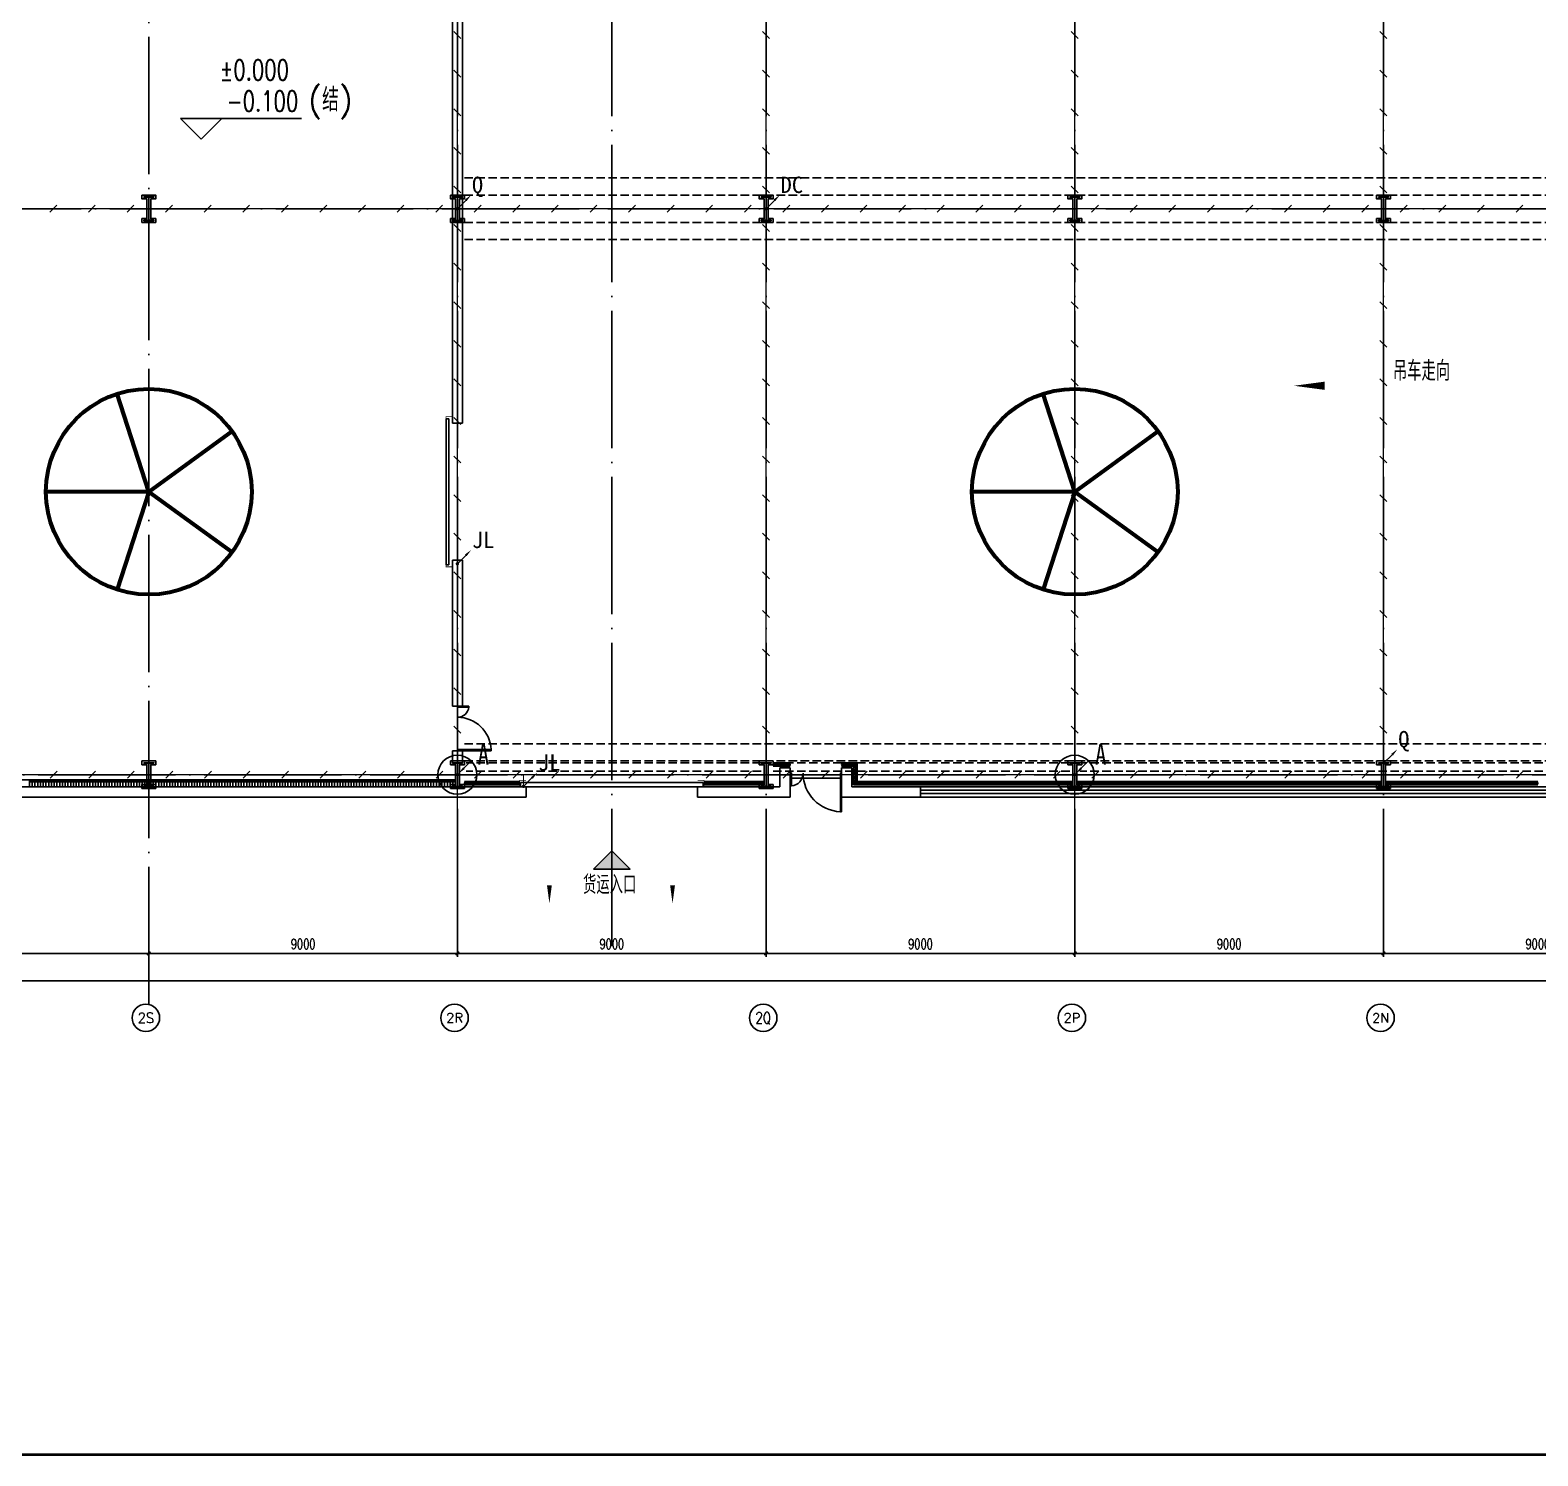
# Model space of a CAD drawing. Extents: x -1396510 to 1250330, y -1892470 to 1623980.
# Drawn here: x -276314 to -232354, y -1092468 to -1050904 of the extents above; entities that cross this region are included whole.
import ezdxf
from ezdxf.enums import TextEntityAlignment as Align

# ---------------------------------------------------------------- set-up
doc = ezdxf.new("R2010")
doc.units = 0
doc.header["$LTSCALE"] = 1000
doc.header["$MEASUREMENT"] = 0
for name, pattern in [('10平面$0$DASH', [0.35, 0.25, -0.1]), ('CENTER2', [1.125, 0.75, -0.125, 0.125, -0.125]), ('DASH', [0.35, 0.25, -0.1]), ('DOTE', [2.42, 2, -0.2, 0.02, -0.2])]:
    doc.linetypes.add(name, pattern=pattern)
doc.layers.get('Defpoints').update_dxf_attribs({"color": 210})
for name, color, linetype in [('0-cxFrame', 155, 'Continuous'), ('10平面$0$WINDOW', 4, 'Continuous'), ('99平面图例外参$0$A-HATCH-2', 251, 'Continuous'), ('A-AXIS-D', 1, 'Continuous'), ('A-AXIS-DOTE', 14, 'DOTE'), ('A-AXIS-SYMB', 3, 'Continuous'), ('A-HATCH-2', 251, 'Continuous'), ('A-HRAIL', 173, 'Continuous'), ('A-LIN-V', 9, 'Continuous'), ('A-SFCE', 30, 'Continuous'), ('A-TEXT', 61, 'Continuous'), ('A-WINDOW', 140, 'Continuous'), ('AS-COLN', 6, 'Continuous'), ('AS-WALL', 40, 'Continuous'), ('FH-tri', 180, 'Continuous'), ('LWIRE', 4, 'Continuous'), ('SHTLN', 4, 'Continuous'), ('TEL_TEXT', 7, 'Continuous'), ('WIRE-接地', 4, 'Continuous'), ('WIRE-照明', 1, 'Continuous'), ('建-标高', 3, 'Continuous'), ('建-窗', 4, 'Continuous'), ('建-箭头', 3, 'Continuous')]:
    doc.layers.add(name, color=color, linetype=linetype)
doc.layers.add('0-cxText', color=131, linetype='Continuous', lineweight=25)
doc.layers.add('A-云线2', color=3, linetype='Continuous', plot=False)
doc.styles.add('-宋体', font='', dxfattribs={"width": 0.8})
doc.styles.add('_TCH_AXIS', font='COMPLEX', dxfattribs={"bigfont": 'GBCBIG'})
doc.styles.add('_TCH_DIM_T3', font='SIMPLEX', dxfattribs={"width": 0.705882, "bigfont": 'GBCBIG'})
doc.styles.add('A-STANDARD', font='SIMPLEX', dxfattribs={"bigfont": 'GBCBIG'})
doc.styles.add('cx_tuming', font='simhei.ttf')
doc.styles.add('cx_tuqian1', font='')
doc.styles.get("Standard").update_dxf_attribs({"font": 'gbenor.shx', "bigfont": 'gbcbig.shx'})
doc.styles.add('宋体', font='')
doc.styles.add('黑体', font='simhei.ttf', dxfattribs={"height": 12})
doc.styles.get('-宋体').set_extended_font_data('SimSun')
doc.styles.get('cx_tuqian1').set_extended_font_data('SimSun')
doc.styles.get('宋体').set_extended_font_data('SimSun')
doc.dimstyles.new('_TCH_ARCH&&100', dxfattribs={"dimtxt": 297.5, "dimasz": 100, "dimexe": 100, "dimexo": 100, "dimgap": 126.25, "dimtad": 1, "dimdec": 0, "dimzin": 0, "dimdsep": 46, "dimtxsty": '_TCH_DIM_T3', "dimblk": 'ARCHTICK', "dimcen": 0.09, "dimclrt": 7, "dimazin": 2, "dimtfac": 1, "dimtdec": 0, "dimtix": 1, "dimtmove": 2, "dimatfit": 3, "dimfxl": 0, "dimtolj": 1, "dimtzin": 0, "dimarcsym": 0})

# ---------------------------------------------------------------- blocks, each defined once
blk = doc.blocks.new('WINDOW2DLIB$DYNSTYLE$00000005')
at = {"color": 0}
for points in [[(-0.5, 0.5), (-0.5, -0.5)], [(-0.5, 0.5), (0.5, 0.5)], [(0.5, -0.5), (0.5, 0.5)], [(0.5, 0.1667), (-0.5, 0.1667)], [(0.5, -0.1667), (-0.5, -0.1667)], [(-0.5, -0.5), (0.5, -0.5)]]:
    blk.add_lwpolyline(points, dxfattribs=at)
blk = doc.blocks.new('10平面$0$$DorLib2D$00000126')
at = {"color": 0, "linetype": 'Continuous'}
for p, q in [((-0.532, 0.5), (-0.532, 0.9)), ((0.532, 0.9), (0.532, 0.5))]:
    blk.add_line(p, q, dxfattribs=at)
at = {"color": 0, "linetype": '10平面$0$DASH'}
for p, q in [((-0.532, 0.9), (0.532, 0.9)), ((-0.532, 0.5), (0.532, 0.5))]:
    blk.add_line(p, q, dxfattribs=at)
blk = doc.blocks.new('DOOR2DLIB$SYSLIB$00000123')
at = {"color": 0}
for p, q in [((0.475, -0.001), (0.475, 0.752)), ((0.475, 0.752), (0.5, 0.752)), ((0.5, -0.001), (0.5, 0.752)), ((-0.5, 0), (-0.5, 0.252)), ((-0.475, 0.252), (-0.5, 0.252)), ((-0.475, 0), (-0.475, 0.252)), ((-0.475, 0), (-0.5, 0)), ((0.475, -0.001), (0.5, -0.001))]:
    blk.add_line(p, q, dxfattribs=at)
for centre, radius, start, end in [((0.505, -0.002), 0.755, 92.2493, 179.7238), ((-0.501, 0.003), 0.251, 359.7899, 84.0974)]:
    blk.add_arc(centre, radius, start, end, dxfattribs=at)
blk = doc.blocks.new('42343243')
at = {"layer": '10平面$0$WINDOW'}
blk.add_line((-252654, 1222620), (-254154, 1222620), dxfattribs=at)
at = {"layer": 'AS-WALL'}
for p, q in [((-254154, 1223170), (-256854, 1223170)), ((-256854, 1222870), (-256854, 1223170)), ((-254154, 1222620), (-254154, 1223170)), ((-250354, 1223170), (-252654, 1223170)), ((-252654, 1222620), (-252654, 1223170)), ((-250354, 1222870), (-250354, 1223170)), ((-254454, 1222870), (-256854, 1222870)), ((-254454, 1222320), (-254454, 1222870)), ((-254154, 1222320), (-254154, 1222620)), ((-252654, 1222620), (-252654, 1222320)), ((-252354, 1222870), (-250354, 1222870)), ((-252354, 1222320), (-252354, 1222870)), ((-254454, 1222320), (-254154, 1222320)), ((-252654, 1222320), (-252354, 1222320))]:
    blk.add_line(p, q, dxfattribs=at)
at = {"layer": '10平面$0$WINDOW', "zscale": 300}
for name, p, xscale, yscale, rotation in [('DOOR2DLIB$SYSLIB$00000123', (-253404, 1222470), -1500, -1500, 179.9999999999555), ('10平面$0$$DorLib2D$00000126', (-259354, 1223020), 5000, 300, 179.9999999999992)]:
    blk.add_blockref(name, p, dxfattribs=dict(at, xscale=xscale, yscale=yscale, rotation=rotation))
at = {"layer": '建-窗', "xscale": -20900, "yscale": -300, "zscale": 300, "rotation": 359.9999999994902}
blk.add_blockref('WINDOW2DLIB$DYNSTYLE$00000005', (-239904, 1223020), dxfattribs=at)
blk = doc.blocks.new('nt66')
at = {"layer": 'A-HATCH-2', "color": 8}
blk.add_lwpolyline([(-195840, 766870), (-195440, 766870), (-195440, 766758), (-195586, 766758), (-195586, 766182), (-195440, 766182), (-195440, 766070), (-195840, 766070), (-195840, 766182), (-195694, 766182), (-195694, 766758), (-195840, 766758)], close=True, dxfattribs=at)
at = {"layer": 'AS-COLN'}
blk.add_lwpolyline([(-195790, 766820), (-195490, 766820), (-195490, 766808), (-195636, 766808), (-195636, 766132), (-195490, 766132), (-195490, 766120), (-195790, 766120), (-195790, 766132), (-195644, 766132), (-195644, 766808), (-195790, 766808)], close=True, dxfattribs=at)
blk = doc.blocks.new('33333')
for p in [(-77214, -109900), (-68214, -109900), (-59214, -109900), (-50214, -109900), (-41214, -109900), (-77214, -126400), (-68214, -126400), (-59214, -126400), (-50214, -126400), (-41214, -126400)]:
    blk.add_blockref('nt66', p)
blk = doc.blocks.new('w42343')
at = {"layer": 'A-HATCH-2', "color": 8, "linetype": 'DASH'}
for p, q in [((-263654, 657470), (-128354, 657470)), ((-263654, 656970), (-128354, 656970)), ((-263654, 656170), (-128354, 656170)), ((-263654, 655670), (-128354, 655670)), ((-263654, 640970), (-128354, 640970)), ((-263654, 640470), (-128354, 640470))]:
    blk.add_line(p, q, dxfattribs=at)
blk = doc.blocks.new('w4324324')
at = {"layer": 'A-HATCH-2', "color": 0, "lineweight": 60}
for q in [(-1694760, 686605), (-1697614, 684532), (-1691907, 684532), (-1696524, 681178), (-1692997, 681178)]:
    blk.add_line((-1694760, 683605), q, dxfattribs=at)
blk.add_circle((-1694760, 683605), 3000, dxfattribs=at)
blk = doc.blocks.new('ner546')
at = {"layer": 'A-LIN-V', "color": 8}
for p in [(565280, 70256), (565280, 43256)]:
    blk.add_blockref('w4324324', p, dxfattribs=at)
blk = doc.blocks.new('3333')
at = {"layer": 'A-SFCE', "const_width": 20}
blk.add_lwpolyline([(-227064, 766320), (-227064, 766510), (-227244, 766510), (-227244, 766320)], dxfattribs=at)
blk = doc.blocks.new('_ArchTick')
at = {"color": 0, "linetype": 'ByBlock', "const_width": 0.4}
blk.add_lwpolyline([(-0.5, -0.5), (0.5, 0.5)], dxfattribs=at)
blk = doc.blocks.new('*D5747')
at = {"layer": 'A-AXIS-D', "color": 0, "lineweight": -2, "transparency": 16777216}
for p, q in [((0, -86850), (0, -87810)), ((12300, -86850), (12300, -87810)), ((0, -87710), (12300, -87710))]:
    blk.add_line(p, q, dxfattribs=at)
at = {"layer": 'Defpoints', "color": 0, "transparency": 16777216}
for p in [(0, -86750), (12300, -86750), (12300, -87710)]:
    blk.add_point(p, dxfattribs=at)
at = {"layer": 'A-AXIS-D', "color": 0, "lineweight": -2, "transparency": 16777216, "xscale": 100, "yscale": 100, "zscale": 100, "rotation": 180}
blk.add_blockref('_ArchTick', (0, -87710), dxfattribs=at)
at = {"layer": 'A-AXIS-D', "color": 0, "lineweight": -2, "transparency": 16777216, "xscale": 100, "yscale": 100, "zscale": 100}
blk.add_blockref('_ArchTick', (12300, -87710), dxfattribs=at)
at = {"layer": 'A-AXIS-D', "color": 7, "transparency": 16777216, "insert": (6150, -87435), "char_height": 297.5, "attachment_point": 5, "style": '_TCH_DIM_T3'}
blk.add_mtext('\\A1;12300', dxfattribs=at)
blk = doc.blocks.new('*D5748')
at = {"layer": 'A-AXIS-D', "color": 0, "lineweight": -2, "transparency": 16777216}
for p, q in [((12300, -86850), (12300, -87810)), ((21300, -86850), (21300, -87810)), ((12300, -87710), (21300, -87710))]:
    blk.add_line(p, q, dxfattribs=at)
at = {"layer": 'Defpoints', "color": 0, "transparency": 16777216}
for p in [(12300, -86750), (21300, -86750), (21300, -87710)]:
    blk.add_point(p, dxfattribs=at)
at = {"layer": 'A-AXIS-D', "color": 0, "lineweight": -2, "transparency": 16777216, "xscale": 100, "yscale": 100, "zscale": 100, "rotation": 180}
blk.add_blockref('_ArchTick', (12300, -87710), dxfattribs=at)
at = {"layer": 'A-AXIS-D', "color": 0, "lineweight": -2, "transparency": 16777216, "xscale": 100, "yscale": 100, "zscale": 100}
blk.add_blockref('_ArchTick', (21300, -87710), dxfattribs=at)
at = {"layer": 'A-AXIS-D', "color": 7, "transparency": 16777216, "insert": (16800, -87435), "char_height": 297.5, "attachment_point": 5, "style": '_TCH_DIM_T3'}
blk.add_mtext('\\A1;9000', dxfattribs=at)
blk = doc.blocks.new('*D5749')
at = {"layer": 'A-AXIS-D', "color": 0, "lineweight": -2, "transparency": 16777216}
for p, q in [((21300, -86850), (21300, -87810)), ((30300, -86850), (30300, -87810)), ((21300, -87710), (30300, -87710))]:
    blk.add_line(p, q, dxfattribs=at)
at = {"layer": 'Defpoints', "color": 0, "transparency": 16777216}
for p in [(21300, -86750), (30300, -86750), (30300, -87710)]:
    blk.add_point(p, dxfattribs=at)
at = {"layer": 'A-AXIS-D', "color": 0, "lineweight": -2, "transparency": 16777216, "xscale": 100, "yscale": 100, "zscale": 100, "rotation": 180}
blk.add_blockref('_ArchTick', (21300, -87710), dxfattribs=at)
at = {"layer": 'A-AXIS-D', "color": 0, "lineweight": -2, "transparency": 16777216, "xscale": 100, "yscale": 100, "zscale": 100}
blk.add_blockref('_ArchTick', (30300, -87710), dxfattribs=at)
at = {"layer": 'A-AXIS-D', "color": 7, "transparency": 16777216, "insert": (25800, -87435), "char_height": 297.5, "attachment_point": 5, "style": '_TCH_DIM_T3'}
blk.add_mtext('\\A1;9000', dxfattribs=at)
blk = doc.blocks.new('*D5750')
at = {"layer": 'A-AXIS-D', "color": 0, "lineweight": -2, "transparency": 16777216}
for p, q in [((30300, -86850), (30300, -87810)), ((39300, -86850), (39300, -87810)), ((30300, -87710), (39300, -87710))]:
    blk.add_line(p, q, dxfattribs=at)
at = {"layer": 'Defpoints', "color": 0, "transparency": 16777216}
for p in [(30300, -86750), (39300, -86750), (39300, -87710)]:
    blk.add_point(p, dxfattribs=at)
at = {"layer": 'A-AXIS-D', "color": 0, "lineweight": -2, "transparency": 16777216, "xscale": 100, "yscale": 100, "zscale": 100, "rotation": 180}
blk.add_blockref('_ArchTick', (30300, -87710), dxfattribs=at)
at = {"layer": 'A-AXIS-D', "color": 0, "lineweight": -2, "transparency": 16777216, "xscale": 100, "yscale": 100, "zscale": 100}
blk.add_blockref('_ArchTick', (39300, -87710), dxfattribs=at)
at = {"layer": 'A-AXIS-D', "color": 7, "transparency": 16777216, "insert": (34800, -87435), "char_height": 297.5, "attachment_point": 5, "style": '_TCH_DIM_T3'}
blk.add_mtext('\\A1;9000', dxfattribs=at)
blk = doc.blocks.new('*D5751')
at = {"layer": 'A-AXIS-D', "color": 0, "lineweight": -2, "transparency": 16777216}
for p, q in [((39300, -86850), (39300, -87810)), ((48300, -86850), (48300, -87810)), ((39300, -87710), (48300, -87710))]:
    blk.add_line(p, q, dxfattribs=at)
at = {"layer": 'Defpoints', "color": 0, "transparency": 16777216}
for p in [(39300, -86750), (48300, -86750), (48300, -87710)]:
    blk.add_point(p, dxfattribs=at)
at = {"layer": 'A-AXIS-D', "color": 0, "lineweight": -2, "transparency": 16777216, "xscale": 100, "yscale": 100, "zscale": 100, "rotation": 180}
blk.add_blockref('_ArchTick', (39300, -87710), dxfattribs=at)
at = {"layer": 'A-AXIS-D', "color": 0, "lineweight": -2, "transparency": 16777216, "xscale": 100, "yscale": 100, "zscale": 100}
blk.add_blockref('_ArchTick', (48300, -87710), dxfattribs=at)
at = {"layer": 'A-AXIS-D', "color": 7, "transparency": 16777216, "insert": (43800, -87435), "char_height": 297.5, "attachment_point": 5, "style": '_TCH_DIM_T3'}
blk.add_mtext('\\A1;9000', dxfattribs=at)
blk = doc.blocks.new('*D5752')
at = {"layer": 'A-AXIS-D', "color": 0, "lineweight": -2, "transparency": 16777216}
for p, q in [((48300, -86850), (48300, -87810)), ((57300, -86850), (57300, -87810)), ((48300, -87710), (57300, -87710))]:
    blk.add_line(p, q, dxfattribs=at)
at = {"layer": 'Defpoints', "color": 0, "transparency": 16777216}
for p in [(48300, -86750), (57300, -86750), (57300, -87710)]:
    blk.add_point(p, dxfattribs=at)
at = {"layer": 'A-AXIS-D', "color": 0, "lineweight": -2, "transparency": 16777216, "xscale": 100, "yscale": 100, "zscale": 100, "rotation": 180}
blk.add_blockref('_ArchTick', (48300, -87710), dxfattribs=at)
at = {"layer": 'A-AXIS-D', "color": 0, "lineweight": -2, "transparency": 16777216, "xscale": 100, "yscale": 100, "zscale": 100}
blk.add_blockref('_ArchTick', (57300, -87710), dxfattribs=at)
at = {"layer": 'A-AXIS-D', "color": 7, "transparency": 16777216, "insert": (52800, -87435), "char_height": 297.5, "attachment_point": 5, "style": '_TCH_DIM_T3'}
blk.add_mtext('\\A1;9000', dxfattribs=at)
blk = doc.blocks.new('*D5765')
at = {"layer": 'A-AXIS-D', "color": 0, "lineweight": -2, "transparency": 16777216}
for p, q in [((-900, -86950), (-900, -88610)), ((157100, -86950), (157100, -88610)), ((-900, -88510), (157100, -88510))]:
    blk.add_line(p, q, dxfattribs=at)
at = {"layer": 'Defpoints', "color": 0, "transparency": 16777216}
for p in [(-900, -86850), (157100, -86850), (157100, -88510)]:
    blk.add_point(p, dxfattribs=at)
at = {"layer": 'A-AXIS-D', "color": 0, "lineweight": -2, "transparency": 16777216, "xscale": 100, "yscale": 100, "zscale": 100, "rotation": 180}
blk.add_blockref('_ArchTick', (-900, -88510), dxfattribs=at)
at = {"layer": 'A-AXIS-D', "color": 0, "lineweight": -2, "transparency": 16777216, "xscale": 100, "yscale": 100, "zscale": 100}
blk.add_blockref('_ArchTick', (157100, -88510), dxfattribs=at)
at = {"layer": 'A-AXIS-D', "color": 7, "transparency": 16777216, "insert": (78100, -88235), "char_height": 297.5, "attachment_point": 5, "style": '_TCH_DIM_T3'}
blk.add_mtext('\\A1;158000', dxfattribs=at)
blk = doc.blocks.new('99平面图例外参$0$$LinePat$填挖边坡')
at = {"color": 0}
for p, q in [((0, 0), (0, -1500)), ((300, 0), (300, -600))]:
    blk.add_line(p, q, dxfattribs=at)
at = {"layer": 'Defpoints', "color": 0}
blk.add_point((600, 0), dxfattribs=at)
blk = doc.blocks.new('99平面图例外参$0$$LinePat$圆环')
for points in [[(0, 150), (300, 150)], [(0, 0), (300, 0)], [(0, -150), (300, -150)]]:
    blk.add_lwpolyline(points)
at = {"color": 0}
blk.add_circle((150, 0), 150, dxfattribs=at)
blk = doc.blocks.new('$TelecSys$00000008')
blk.add_line((0.4, 0.4), (-0.4, -0.4))
blk = doc.blocks.new('$TelecSys$00000078')
for p, q in [((0.1, 0.1), (0.1, 0.1)), ((1.15, 1.15), (0.55, 0.55)), ((-0.1, -0.1), (-0.1, -0.1))]:
    blk.add_line(p, q)
at = {"const_width": 0.142}
blk.add_lwpolyline([(-0.07, 0, 1), (0.07, 0, 1)], format="xyb", close=True, dxfattribs=at)
blk.add_solid([(0.62, 0.48), (0.48, 0.62), (0.1, 0.1)])
at = {"width": 0.8, "flags": 9}
blk.add_attdef('A', (0, 0), '', height=0.00002, dxfattribs=at)
blk = doc.blocks.new('$TelecSys$00000079')
for p, q in [((0.7, 0.7), (0, 0)), ((0.1, 0.1), (0.1, 0.1)), ((-0.1, -0.1), (-0.1, -0.1))]:
    blk.add_line(p, q)
at = {"const_width": 0.142}
blk.add_lwpolyline([(-0.07, 0, 1), (0.07, 0, 1)], format="xyb", close=True, dxfattribs=at)
blk.add_solid([(0.63, 0.77), (0.77, 0.63), (1.15, 1.15)])
at = {"width": 0.8, "flags": 9}
blk.add_attdef('A', (0, 0), '', height=0.00002, dxfattribs=at)
blk = doc.blocks.new('TK22.A0+1 L(Dragon)')
at = {"layer": '0-cxFrame', "const_width": 0.5}
blk.add_lwpolyline([(-80, 10), (-1465, 10), (-1465, 831), (-80, 831)], close=True, dxfattribs=at)
at = {"style": '黑体', "flags": 4}
blk.add_attdef('图幅', text='', height=3.3, dxfattribs=at).set_placement((-40, 3), align=Align.RIGHT)
at = {"layer": '0-cxText', "flags": 4}
for tag, height, style, p in [('建设单位', 3.5, 'cx_tuming', (-45, 240)), ('项目名称', 3.5, 'cx_tuming', (-45, 210)), ('子项名称', 3.5, 'cx_tuming', (-45, 180)), ('工程编号', 3.3, 'cx_tuqian1', (-35, 165)), ('图名1', 3.5, 'cx_tuming', (-45, 87)), ('图名2', 3.5, 'cx_tuming', (-45, 79)), ('图名3', 3.5, 'cx_tuming', (-45, 71)), ('出图日期', 3.3, 'cx_tuqian1', (-39, 60)), ('专业', 3.3, 'cx_tuqian1', (-55, 52)), ('图号', 3.3, 'cx_tuqian1', (-55, 44)), ('版次', 3.3, 'cx_tuqian1', (-20, 44))]:
    blk.add_attdef(tag, text='', height=height, dxfattribs=dict(at, style=style)).set_placement(p, align=Align.MIDDLE)
at = {"layer": 'Defpoints', "color": 6, "flags": 4}
for tag, height, style, p in [('tufu', 3.3, '黑体', (-12, 12)), ('dwfname', 4, 'cx_tuqian1', (-80, 3))]:
    blk.add_attdef(tag, text='', height=height, dxfattribs=dict(at, style=style)).set_placement(p, align=Align.RIGHT)
blk = doc.blocks.new('世赫2#厂房一层0821')
at = {"layer": 'FH-tri'}
h = blk.add_hatch(color=8, dxfattribs=at)
h.dxf.hatch_style = 1
h.paths.add_polyline_path([(25269.7, -85252.6), (26330.3, -85252.6), (25800, -84722.3)])
at = {"layer": 'A-AXIS-D'}
for centre in [(12215.1, -89588.9), (21215.1, -89588.9), (30215.1, -89588.9), (39215.1, -89588.9), (48215.1, -89588.9)]:
    blk.add_circle(centre, 400, dxfattribs=at)
at = {"layer": 'A-AXIS-DOTE', "color": 8, "ltscale": 2}
for p, q in [((12300, -89188.9), (12300, 6300)), ((21300, -87498.9), (21300, 6300)), ((25800, -87498.9), (25800, 6300)), ((30300, -87498.9), (30300, 6300)), ((39300, -87498.9), (39300, 6300)), ((48300, -87498.9), (48300, 6300)), ((165204.2, -66000), (-11095.8, -66000)), ((163114.2, -82500), (-11095.8, -82500))]:
    blk.add_line(p, q, dxfattribs=at)
at = {"layer": 'A-AXIS-SYMB', "color": 8}
for points in [[(23980, -84792.3, 0, 0, 0), (23980, -86252.3, 0, 140, 0), (23980, -85727.3, 0, 0, 0)], [(27570, -84792.3, 0, 0, 0), (27570, -86252.3, 0, 140, 0), (27570, -85727.3, 0, 0, 0)]]:
    blk.add_lwpolyline(points, format="xyseb", dxfattribs=at)
at = {"layer": 'A-LIN-V'}
for p, q in [((21450, -80500), (21550, -80500)), ((21246, -82650), (-400, -82650))]:
    blk.add_line(p, q, dxfattribs=at)
at = {"layer": 'A-SFCE', "linetype": 'DASH'}
for p, q in [((30150, -82150), (21550, -82150)), ((57150, -82150), (39450, -82150)), ((30150, -82400), (21550, -82400)), ((57150, -82400), (39450, -82400))]:
    blk.add_line(p, q, dxfattribs=at)
at = {"layer": 'A-SFCE', "color": 2, "linetype": 'DASH'}
for p, q in [((39150, -82150), (30450, -82150)), ((39150, -82400), (30450, -82400))]:
    blk.add_line(p, q, dxfattribs=at)
at = {"layer": 'AS-WALL'}
for p, q in [((21150, -72250), (21150, -59750)), ((21450, -72250), (21450, -59750)), ((21150, -72250), (21450, -72250)), ((21150, -76250), (21150, -80500)), ((21450, -76250), (21150, -76250)), ((21450, -80500), (21450, -76250)), ((21150, -80500), (21450, -80500)), ((21450, -81800), (21150, -81800)), ((21150, -81800), (21150, -82150)), ((21150, -82150), (21450, -82150)), ((21450, -82150), (21450, -81800)), ((23300, -82850), (-600, -82850)), ((23300, -83150), (23300, -82850)), ((23300, -83150), (-900, -83150))]:
    blk.add_line(p, q, dxfattribs=at)
at = {"layer": 'FH-tri', "color": 8}
blk.add_lwpolyline([(25269.7, -85252.6), (26330.3, -85252.6), (26330.3, -85252.6), (25800, -84722.3)], close=True, dxfattribs=at)
at = {"layer": '建-标高', "color": 8}
for p, q in [((13827.8, -63970), (13227.8, -63370)), ((13227.8, -63370), (16747.8, -63370)), ((13827.8, -63970), (14427.8, -63370))]:
    blk.add_line(p, q, dxfattribs=at)
at = {"layer": '建-箭头', "color": 8}
blk.add_lwpolyline([(52587.2, -71161.1, 0, 0, 0), (45687.2, -71161.1, 0, 240, 0), (46587.2, -71161.1, 0, 0, 0)], format="xyseb", dxfattribs=at)
at = {"layer": '10平面$0$WINDOW'}
for name, p, xscale, yscale, zscale, rotation in [('10平面$0$$DorLib2D$00000126', (21150, -74250), -4000, -200, 200, 269.9999999997814), ('DOOR2DLIB$SYSLIB$00000123', (21300, -81150), -1300, -1300, 300, 90.00000000093436)]:
    blk.add_blockref(name, p, dxfattribs=dict(at, xscale=xscale, yscale=yscale, zscale=zscale, rotation=rotation))
at = {"layer": '99平面图例外参$0$A-HATCH-2', "color": 203, "xscale": 0.1336172830128488, "yscale": 0.1333333333333333, "zscale": 0.1333333333333333, "rotation": 8.843761484292967e-11}
for p in [(8819.6, -82650), (8899.8, -82650), (8979.9, -82650), (9060.1, -82650), (9140.3, -82650), (9220.4, -82650), (9300.6, -82650), (9380.8, -82650), (9461, -82650), (9541.1, -82650), (9621.3, -82650), (9701.5, -82650), (9781.6, -82650), (9861.8, -82650), (9942, -82650), (10022.1, -82650), (10102.3, -82650), (10182.5, -82650), (10262.7, -82650), (10342.8, -82650), (10423, -82650), (10503.2, -82650), (10583.3, -82650), (10663.5, -82650), (10743.7, -82650), (10823.9, -82650), (10904, -82650), (10984.2, -82650), (11064.4, -82650), (11144.5, -82650), (11224.7, -82650), (11304.9, -82650), (11385, -82650), (11465.2, -82650), (11545.4, -82650), (11625.6, -82650), (11705.7, -82650), (11785.9, -82650), (11866.1, -82650), (11946.2, -82650), (12026.4, -82650), (12106.6, -82650), (12186.7, -82650), (12266.9, -82650), (12347.1, -82650), (12427.3, -82650), (12507.4, -82650), (12587.6, -82650), (12667.8, -82650), (12747.9, -82650), (12828.1, -82650), (12908.3, -82650), (12988.5, -82650), (13068.6, -82650), (13148.8, -82650), (13229, -82650), (13309.1, -82650), (13389.3, -82650), (13469.5, -82650), (13549.6, -82650), (13629.8, -82650), (13710, -82650), (13790.2, -82650), (13870.3, -82650), (13950.5, -82650), (14030.7, -82650), (14110.8, -82650), (14191, -82650), (14271.2, -82650), (14351.3, -82650), (14431.5, -82650), (14511.7, -82650), (14591.9, -82650), (14672, -82650), (14752.2, -82650), (14832.4, -82650), (14912.5, -82650), (14992.7, -82650), (15072.9, -82650), (15153.1, -82650), (15233.2, -82650), (15313.4, -82650), (15393.6, -82650), (15473.7, -82650), (15553.9, -82650), (15634.1, -82650), (15714.2, -82650), (15794.4, -82650), (15874.6, -82650), (15954.8, -82650), (16034.9, -82650), (16115.1, -82650), (16195.3, -82650), (16275.4, -82650), (16355.6, -82650), (16435.8, -82650), (16515.9, -82650), (16596.1, -82650), (16676.3, -82650), (16756.5, -82650), (16836.6, -82650), (16916.8, -82650), (16997, -82650), (17077.1, -82650), (17157.3, -82650), (17237.5, -82650), (17317.7, -82650), (17397.8, -82650), (17478, -82650), (17558.2, -82650), (17638.3, -82650), (17718.5, -82650), (17798.7, -82650), (17878.8, -82650), (17959, -82650), (18039.2, -82650), (18119.4, -82650), (18199.5, -82650), (18279.7, -82650), (18359.9, -82650), (18440, -82650), (18520.2, -82650), (18600.4, -82650), (18680.5, -82650), (18760.7, -82650), (18840.9, -82650), (18921.1, -82650), (19001.2, -82650), (19081.4, -82650), (19161.6, -82650), (19241.7, -82650), (19321.9, -82650), (19402.1, -82650), (19482.3, -82650), (19562.4, -82650), (19642.6, -82650), (19722.8, -82650), (19802.9, -82650), (19883.1, -82650), (19963.3, -82650), (20043.4, -82650), (20123.6, -82650), (20203.8, -82650), (20284, -82650), (20364.1, -82650), (20444.3, -82650), (20524.5, -82650), (20604.6, -82650), (20684.8, -82650), (20765, -82650), (20845.1, -82650), (20925.3, -82650), (21005.5, -82650), (21085.7, -82650), (21165.8, -82650)]:
    blk.add_blockref('99平面图例外参$0$$LinePat$填挖边坡', p, dxfattribs=at)
at = {"layer": 'A-HRAIL', "yscale": 0.3333333333111111, "zscale": 0.3333333333111111}
for p, xscale, rotation in [((30600, -82200), 0.3333327848855343, 180), ((30700, -82200), 0.3333327848855343, 180), ((30800, -82200), 0.3333327848855343, 180), ((30900, -82200), 0.3333327848855343, 180), ((31000, -82200), 0.3333327848855343, 180), ((32612.5, -82200), 0.3749999998826196, 180), ((32725, -82200), 0.3749999998826196, 180), ((32837.5, -82200), 0.3749999998826196, 180), ((32950, -82200), 0.3749999998826196, 180), ((32900, -82150), 0.3611111226889233, 270), ((32900, -82258.3), 0.3611111226889233, 270), ((32900, -82366.7), 0.3611111226889233, 270), ((32900, -82475), 0.3611111226889233, 270), ((32900, -82583.3), 0.3611111226889233, 270), ((21500, -82744), -0.3355865542302865, 179.9999999997019), ((21600.7, -82744), -0.3355865542302865, 179.9999999997019), ((21701.4, -82744), -0.3355865542302865, 179.9999999997019), ((21802, -82744), -0.3355865542302865, 179.9999999997019), ((21902.7, -82744), -0.3355865542302865, 179.9999999997019), ((22003.4, -82744), -0.3355865542302865, 179.9999999997019), ((22104.1, -82744), -0.3355865542302865, 179.9999999997019), ((22204.7, -82744), -0.3355865542302865, 179.9999999997019), ((22305.4, -82744), -0.3355865542302865, 179.9999999997019), ((22406.1, -82744), -0.3355865542302865, 179.9999999997019), ((22506.8, -82744), -0.3355865542302865, 179.9999999997019), ((22607.4, -82744), -0.3355865542302865, 179.9999999997019), ((22708.1, -82744), -0.3355865542302865, 179.9999999997019), ((22808.8, -82744), -0.3355865542302865, 179.9999999997019), ((22909.5, -82744), -0.3355865542302865, 179.9999999997019), ((23010.1, -82744), -0.3355865542302865, 179.9999999997019), ((28592.5, -82744), 0.344473774357088, 180.000000000205), ((28695.9, -82744), 0.344473774357088, 180.000000000205), ((28799.2, -82744), 0.344473774357088, 180.000000000205), ((28902.6, -82744), 0.344473774357088, 180.000000000205), ((29005.9, -82744), 0.344473774357088, 180.000000000205), ((29109.2, -82744), 0.344473774357088, 180.000000000205), ((29212.6, -82744), 0.344473774357088, 180.000000000205), ((29315.9, -82744), 0.344473774357088, 180.000000000205), ((29419.3, -82744), 0.344473774357088, 180.000000000205), ((29522.6, -82744), 0.344473774357088, 180.000000000205), ((29625.9, -82744), 0.344473774357088, 180.000000000205), ((29729.3, -82744), 0.344473774357088, 180.000000000205), ((29832.6, -82744), 0.344473774357088, 180.000000000205), ((29936, -82744), 0.344473774357088, 180.000000000205), ((30039.3, -82744), 0.344473774357088, 180.000000000205), ((30142.7, -82744), 0.344473774357088, 180.000000000205), ((30246, -82744), 0.344473774357088, 180.000000000205), ((32900, -82691.7), 0.3611111226889233, 270), ((32850, -82744), -0.338412741900589, 179.9999999997967), ((32951.5, -82744), -0.338412741900589, 179.9999999997967), ((33053, -82744), -0.338412741900589, 179.9999999997967), ((33154.6, -82744), -0.338412741900589, 179.9999999997967), ((33256.1, -82744), -0.338412741900589, 179.9999999997967), ((33357.6, -82744), -0.338412741900589, 179.9999999997967), ((33459.1, -82744), -0.338412741900589, 179.9999999997967), ((33560.7, -82744), -0.338412741900589, 179.9999999997967), ((33662.2, -82744), -0.338412741900589, 179.9999999997967), ((33763.7, -82744), -0.338412741900589, 179.9999999997967), ((33865.2, -82744), -0.338412741900589, 179.9999999997967), ((33966.8, -82744), -0.338412741900589, 179.9999999997967), ((34068.3, -82744), -0.338412741900589, 179.9999999997967), ((34169.8, -82744), -0.338412741900589, 179.9999999997967), ((34271.3, -82744), -0.338412741900589, 179.9999999997967), ((34372.9, -82744), -0.338412741900589, 179.9999999997967), ((34474.4, -82744), -0.338412741900589, 179.9999999997967), ((34575.9, -82744), -0.338412741900589, 179.9999999997967), ((34677.4, -82744), -0.338412741900589, 179.9999999997967), ((34779, -82744), -0.338412741900589, 179.9999999997967), ((34880.5, -82744), -0.338412741900589, 179.9999999997967), ((34982, -82744), -0.338412741900589, 179.9999999997967), ((35083.5, -82744), -0.338412741900589, 179.9999999997967), ((35185, -82744), -0.338412741900589, 179.9999999997967), ((35286.6, -82744), -0.338412741900589, 179.9999999997967), ((35388.1, -82744), -0.338412741900589, 179.9999999997967), ((35489.6, -82744), -0.338412741900589, 179.9999999997967), ((35591.1, -82744), -0.338412741900589, 179.9999999997967), ((35692.7, -82744), -0.338412741900589, 179.9999999997967), ((35794.2, -82744), -0.338412741900589, 179.9999999997967), ((35895.7, -82744), -0.338412741900589, 179.9999999997967), ((35997.2, -82744), -0.338412741900589, 179.9999999997967), ((36098.8, -82744), -0.338412741900589, 179.9999999997967), ((36200.3, -82744), -0.338412741900589, 179.9999999997967), ((36301.8, -82744), -0.338412741900589, 179.9999999997967), ((36403.3, -82744), -0.338412741900589, 179.9999999997967), ((36504.9, -82744), -0.338412741900589, 179.9999999997967), ((36606.4, -82744), -0.338412741900589, 179.9999999997967), ((36707.9, -82744), -0.338412741900589, 179.9999999997967), ((36809.4, -82744), -0.338412741900589, 179.9999999997967), ((36911, -82744), -0.338412741900589, 179.9999999997967), ((37012.5, -82744), -0.338412741900589, 179.9999999997967), ((37114, -82744), -0.338412741900589, 179.9999999997967), ((37215.5, -82744), -0.338412741900589, 179.9999999997967), ((37317, -82744), -0.338412741900589, 179.9999999997967), ((37418.6, -82744), -0.338412741900589, 179.9999999997967), ((37520.1, -82744), -0.338412741900589, 179.9999999997967), ((37621.6, -82744), -0.338412741900589, 179.9999999997967), ((37723.1, -82744), -0.338412741900589, 179.9999999997967), ((37824.7, -82744), -0.338412741900589, 179.9999999997967), ((37926.2, -82744), -0.338412741900589, 179.9999999997967), ((38027.7, -82744), -0.338412741900589, 179.9999999997967), ((38129.2, -82744), -0.338412741900589, 179.9999999997967), ((38230.8, -82744), -0.338412741900589, 179.9999999997967), ((38332.3, -82744), -0.338412741900589, 179.9999999997967), ((38433.8, -82744), -0.338412741900589, 179.9999999997967), ((38535.3, -82744), -0.338412741900589, 179.9999999997967), ((38636.9, -82744), -0.338412741900589, 179.9999999997967), ((38738.4, -82744), -0.338412741900589, 179.9999999997967), ((38839.9, -82744), -0.338412741900589, 179.9999999997967), ((38941.4, -82744), -0.338412741900589, 179.9999999997967), ((39043, -82744), -0.338412741900589, 179.9999999997967), ((39144.5, -82744), -0.338412741900589, 179.9999999997967), ((39354, -82744), -0.3368181817957273, 179.9999999997967), ((39455, -82744), -0.3368181817957273, 179.9999999997967), ((39556.1, -82744), -0.3368181817957273, 179.9999999997967), ((39657.1, -82744), -0.3368181817957273, 179.9999999997967), ((39758.2, -82744), -0.3368181817957273, 179.9999999997967), ((39859.2, -82744), -0.3368181817957273, 179.9999999997967), ((39960.3, -82744), -0.3368181817957273, 179.9999999997967), ((40061.3, -82744), -0.3368181817957273, 179.9999999997967), ((40162.4, -82744), -0.3368181817957273, 179.9999999997967), ((40263.4, -82744), -0.3368181817957273, 179.9999999997967), ((40364.5, -82744), -0.3368181817957273, 179.9999999997967), ((40465.5, -82744), -0.3368181817957273, 179.9999999997967), ((40566.5, -82744), -0.3368181817957273, 179.9999999997967), ((40667.6, -82744), -0.3368181817957273, 179.9999999997967), ((40768.6, -82744), -0.3368181817957273, 179.9999999997967), ((40869.7, -82744), -0.3368181817957273, 179.9999999997967), ((40970.7, -82744), -0.3368181817957273, 179.9999999997967), ((41071.8, -82744), -0.3368181817957273, 179.9999999997967), ((41172.8, -82744), -0.3368181817957273, 179.9999999997967), ((41273.9, -82744), -0.3368181817957273, 179.9999999997967), ((41374.9, -82744), -0.3368181817957273, 179.9999999997967), ((41476, -82744), -0.3368181817957273, 179.9999999997967), ((41577, -82744), -0.3368181817957273, 179.9999999997967), ((41678, -82744), -0.3368181817957273, 179.9999999997967), ((41779.1, -82744), -0.3368181817957273, 179.9999999997967), ((41880.1, -82744), -0.3368181817957273, 179.9999999997967), ((41981.2, -82744), -0.3368181817957273, 179.9999999997967), ((42082.2, -82744), -0.3368181817957273, 179.9999999997967), ((42183.3, -82744), -0.3368181817957273, 179.9999999997967), ((42284.3, -82744), -0.3368181817957273, 179.9999999997967), ((42385.4, -82744), -0.3368181817957273, 179.9999999997967), ((42486.4, -82744), -0.3368181817957273, 179.9999999997967), ((42587.5, -82744), -0.3368181817957273, 179.9999999997967), ((42688.5, -82744), -0.3368181817957273, 179.9999999997967), ((42789.5, -82744), -0.3368181817957273, 179.9999999997967), ((42890.6, -82744), -0.3368181817957273, 179.9999999997967), ((42991.6, -82744), -0.3368181817957273, 179.9999999997967), ((43092.7, -82744), -0.3368181817957273, 179.9999999997967), ((43193.7, -82744), -0.3368181817957273, 179.9999999997967), ((43294.8, -82744), -0.3368181817957273, 179.9999999997967), ((43395.8, -82744), -0.3368181817957273, 179.9999999997967), ((43496.9, -82744), -0.3368181817957273, 179.9999999997967), ((43597.9, -82744), -0.3368181817957273, 179.9999999997967), ((43699, -82744), -0.3368181817957273, 179.9999999997967), ((43800, -82744), -0.3368181817957273, 179.9999999997967), ((43901, -82744), -0.3368181817957273, 179.9999999997967), ((44002.1, -82744), -0.3368181817957273, 179.9999999997967), ((44103.1, -82744), -0.3368181817957273, 179.9999999997967), ((44204.2, -82744), -0.3368181817957273, 179.9999999997967), ((44305.2, -82744), -0.3368181817957273, 179.9999999997967), ((44406.3, -82744), -0.3368181817957273, 179.9999999997967), ((44507.3, -82744), -0.3368181817957273, 179.9999999997967), ((44608.4, -82744), -0.3368181817957273, 179.9999999997967), ((44709.4, -82744), -0.3368181817957273, 179.9999999997967), ((44810.5, -82744), -0.3368181817957273, 179.9999999997967), ((44911.5, -82744), -0.3368181817957273, 179.9999999997967), ((45012.5, -82744), -0.3368181817957273, 179.9999999997967), ((45113.6, -82744), -0.3368181817957273, 179.9999999997967), ((45214.6, -82744), -0.3368181817957273, 179.9999999997967), ((45315.7, -82744), -0.3368181817957273, 179.9999999997967), ((45416.7, -82744), -0.3368181817957273, 179.9999999997967), ((45517.8, -82744), -0.3368181817957273, 179.9999999997967), ((45618.8, -82744), -0.3368181817957273, 179.9999999997967), ((45719.9, -82744), -0.3368181817957273, 179.9999999997967), ((45820.9, -82744), -0.3368181817957273, 179.9999999997967), ((45922, -82744), -0.3368181817957273, 179.9999999997967), ((46023, -82744), -0.3368181817957273, 179.9999999997967), ((46124, -82744), -0.3368181817957273, 179.9999999997967), ((46225.1, -82744), -0.3368181817957273, 179.9999999997967), ((46326.1, -82744), -0.3368181817957273, 179.9999999997967), ((46427.2, -82744), -0.3368181817957273, 179.9999999997967), ((46528.2, -82744), -0.3368181817957273, 179.9999999997967), ((46629.3, -82744), -0.3368181817957273, 179.9999999997967), ((46730.3, -82744), -0.3368181817957273, 179.9999999997967), ((46831.4, -82744), -0.3368181817957273, 179.9999999997967), ((46932.4, -82744), -0.3368181817957273, 179.9999999997967), ((47033.5, -82744), -0.3368181817957273, 179.9999999997967), ((47134.5, -82744), -0.3368181817957273, 179.9999999997967), ((47235.5, -82744), -0.3368181817957273, 179.9999999997967), ((47336.6, -82744), -0.3368181817957273, 179.9999999997967), ((47437.6, -82744), -0.3368181817957273, 179.9999999997967), ((47538.7, -82744), -0.3368181817957273, 179.9999999997967), ((47639.7, -82744), -0.3368181817957273, 179.9999999997967), ((47740.8, -82744), -0.3368181817957273, 179.9999999997967), ((47841.8, -82744), -0.3368181817957273, 179.9999999997967), ((47942.9, -82744), -0.3368181817957273, 179.9999999997967), ((48043.9, -82744), -0.3368181817957273, 179.9999999997967), ((48145, -82744), -0.3368181817957273, 179.9999999997967), ((48354, -82744), -0.3368181817957239, 179.999999999796), ((48455, -82744), -0.3368181817957239, 179.999999999796), ((48556.1, -82744), -0.3368181817957239, 179.999999999796), ((48657.1, -82744), -0.3368181817957239, 179.999999999796), ((48758.2, -82744), -0.3368181817957239, 179.999999999796), ((48859.2, -82744), -0.3368181817957239, 179.999999999796), ((48960.3, -82744), -0.3368181817957239, 179.999999999796), ((49061.3, -82744), -0.3368181817957239, 179.999999999796), ((49162.4, -82744), -0.3368181817957239, 179.999999999796), ((49263.4, -82744), -0.3368181817957239, 179.999999999796), ((49364.5, -82744), -0.3368181817957239, 179.999999999796), ((49465.5, -82744), -0.3368181817957239, 179.999999999796), ((49566.5, -82744), -0.3368181817957239, 179.999999999796), ((49667.6, -82744), -0.3368181817957239, 179.999999999796), ((49768.6, -82744), -0.3368181817957239, 179.999999999796), ((49869.7, -82744), -0.3368181817957239, 179.999999999796), ((49970.7, -82744), -0.3368181817957239, 179.999999999796), ((50071.8, -82744), -0.3368181817957239, 179.999999999796), ((50172.8, -82744), -0.3368181817957239, 179.999999999796), ((50273.9, -82744), -0.3368181817957239, 179.999999999796), ((50374.9, -82744), -0.3368181817957239, 179.999999999796), ((50476, -82744), -0.3368181817957239, 179.999999999796), ((50577, -82744), -0.3368181817957239, 179.999999999796), ((50678, -82744), -0.3368181817957239, 179.999999999796), ((50779.1, -82744), -0.3368181817957239, 179.999999999796), ((50880.1, -82744), -0.3368181817957239, 179.999999999796), ((50981.2, -82744), -0.3368181817957239, 179.999999999796), ((51082.2, -82744), -0.3368181817957239, 179.999999999796), ((51183.3, -82744), -0.3368181817957239, 179.999999999796), ((51284.3, -82744), -0.3368181817957239, 179.999999999796), ((51385.4, -82744), -0.3368181817957239, 179.999999999796), ((51486.4, -82744), -0.3368181817957239, 179.999999999796), ((51587.5, -82744), -0.3368181817957239, 179.999999999796), ((51688.5, -82744), -0.3368181817957239, 179.999999999796), ((51789.5, -82744), -0.3368181817957239, 179.999999999796), ((51890.6, -82744), -0.3368181817957239, 179.999999999796), ((51991.6, -82744), -0.3368181817957239, 179.999999999796), ((52092.7, -82744), -0.3368181817957239, 179.999999999796), ((52193.7, -82744), -0.3368181817957239, 179.999999999796), ((52294.8, -82744), -0.3368181817957239, 179.999999999796), ((52395.8, -82744), -0.3368181817957239, 179.999999999796), ((52496.9, -82744), -0.3368181817957239, 179.999999999796), ((52597.9, -82744), -0.3368181817957239, 179.999999999796), ((52699, -82744), -0.3368181817957239, 179.999999999796)]:
    blk.add_blockref('99平面图例外参$0$$LinePat$圆环', p, dxfattribs=dict(at, xscale=xscale, rotation=rotation))
at = {"layer": 'A-LIN-V', "color": 8, "rotation": 90.00000000000001}
blk.add_blockref('ner546', (766160.7, 1055230), dxfattribs=at)
at = {"layer": 'A-SFCE'}
blk.add_blockref('3333', (248204.2, -838570), dxfattribs=at)
at = {"layer": 'A-SFCE', "xscale": -1}
for p, rotation in [((248204.2, 690070), 180), ((789620.8, -309904.2), 90)]:
    blk.add_blockref('3333', p, dxfattribs=dict(at, rotation=rotation))
at = {"layer": 'A-SFCE', "rotation": 270}
blk.add_blockref('3333', (-738020.8, -309904.2), dxfattribs=at)
at = {"layer": 'A-WINDOW'}
for name in ['33333', 'w42343']:
    blk.add_blockref(name, (285154.2, -722570), dxfattribs=at)
at = {"layer": 'A-WINDOW', "xscale": -1, "rotation": 180}
blk.add_blockref('42343243', (285154.2, 1140020), dxfattribs=at)
at = {"layer": 'A-AXIS-D', "color": 7, "style": '_TCH_AXIS'}
for s, height, p, p2 in [('2S', 294.28, (11976.9, -89736), (12453.3, -89736)), ('2R', 270.86, (20970, -89724.3), (21460.2, -89724.3)), ('2P', 276.42, (38971.6, -89727.1), (39458.6, -89727.1)), ('2N', 265.5, (47968.6, -89721.6), (48461.6, -89721.6))]:
    blk.add_text(s, height=height, dxfattribs=at).set_placement(p, p2, align=Align.FIT)
at = {"layer": 'A-AXIS-D', "color": 7, "style": '_TCH_AXIS', "width": 0.807692}
blk.add_text('2Q', height=327.87, dxfattribs=at).set_placement((29988.1, -89752.8), (30442.1, -89752.8), align=Align.FIT)
at = {"layer": 'A-TEXT', "color": 8, "style": 'A-STANDARD'}
blk.add_text('货运入口', height=540.14, dxfattribs=at).set_placement((24958.7, -85974.7))
at = {"layer": '建-标高', "color": 7, "style": 'A-STANDARD', "width": 0.705882}
for s, p in [('%%P0.000', (14367.8, -62250)), ('-0.100', (14567.8, -63160))]:
    blk.add_text(s, height=595, dxfattribs=at).set_placement(p)
at = {"layer": '建-标高', "color": 7, "style": 'A-STANDARD'}
blk.add_text('(结)', height=675.18, dxfattribs=at).set_placement((16947.8, -63160))
at = {"layer": '建-箭头', "color": 7, "style": 'A-STANDARD'}
blk.add_text('吊车走向', height=578.72, dxfattribs=at).set_placement((48574.8, -71014.2))
at = {"layer": 'A-AXIS-D'}
for base, p1, p2, picture, middle in [((157100, -88510), (-900, -86850), (157100, -86850), '*D5765', (78100, -88235)), ((12300, -87710), (0, -86750), (12300, -86750), '*D5747', (6150, -87435)), ((21300, -87710), (12300, -86750), (21300, -86750), '*D5748', (16800, -87435)), ((30300, -87710), (21300, -86750), (30300, -86750), '*D5749', (25800, -87435)), ((39300, -87710), (30300, -86750), (39300, -86750), '*D5750', (34800, -87435)), ((48300, -87710), (39300, -86750), (48300, -86750), '*D5751', (43800, -87435)), ((57300, -87710), (48300, -86750), (57300, -86750), '*D5752', (52800, -87435))]:
    dim = blk.add_linear_dim(base=base, p1=p1, p2=p2, angle=0, dimstyle='_TCH_ARCH&&100', dxfattribs=at)
    dim.commit()
    dim.dimension.update_dxf_attribs({"geometry": picture, "text_midpoint": middle, "dimtype": 161})

msp = doc.modelspace()

# ---------------------------------------------------------------- linework, layer by layer
at = {"layer": 'WIRE-接地', "linetype": 'CENTER2', "const_width": 35}
for points in [[(-285160, -1072610), (-128850.2, -1072610), (-128850.2, -990110), (-263858.2, -990110)], [(-263858.2, -990110), (-263858.2, -1072610)], [(-254858.2, -1072610), (-254858.2, -990110)], [(-245858.2, -990110), (-245858.2, -1072610)], [(-236858.2, -1072610), (-236858.2, -990110)], [(-285180, -1056110), (-128850.2, -1056110)], [(-263858.2, -1074110), (-263858.2, -1072610)], [(-261930, -1072950), (-261930, -1072610)], [(-245858.2, -1074110), (-245858.2, -1072610)]]:
    msp.add_lwpolyline(points, dxfattribs=at)
at = {"layer": 'WIRE-照明', "color": 6, "linetype": 'Continuous'}
for centre in [(-263858.2, -1072610), (-245858.2, -1072610)]:
    msp.add_circle(centre, 569.2, dxfattribs=at)

# ---------------------------------------------------------------- block references
at = {"layer": '0-cxFrame', "xscale": 150, "yscale": 150, "zscale": 150}
msp.add_blockref('TK22.A0+1 L(Dragon)', (-96485, -1093930), dxfattribs=at)
at = {"layer": 'A-云线2'}
msp.add_blockref('世赫2#厂房一层0821', (-285154.2, -990110), dxfattribs=at)
at = {"layer": 'LWIRE', "xscale": -350, "yscale": 350, "zscale": 350, "rotation": 270}
for p in [(-263858.2, -1056110), (-254858.2, -1056110), (-263858.2, -1066460), (-236850.2, -1072272), (-261930, -1072950)]:
    msp.add_blockref('$TelecSys$00000079', p, dxfattribs=at)
at = {"layer": 'LWIRE', "xscale": 350, "yscale": 350, "zscale": 350}
for p in [(-263858.2, -1072610), (-245858.2, -1072610)]:
    msp.add_blockref('$TelecSys$00000078', p, dxfattribs=at)
at = {"layer": 'SHTLN', "xscale": 250, "yscale": 250, "zscale": 250}
for p, rotation in [((-263858.2, -1051047.5), 269.9999999999494), ((-254858.2, -1051047.5), 90), ((-245858.2, -1051047.5), 270), ((-236858.2, -1051047.5), 90), ((-263858.2, -1052172.5), 269.9999999999494), ((-254858.2, -1052172.5), 90), ((-245858.2, -1052172.5), 270), ((-236858.2, -1052172.5), 90), ((-263858.2, -1053297.5), 269.9999999999494), ((-254858.2, -1053297.5), 90), ((-245858.2, -1053297.5), 270), ((-236858.2, -1053297.5), 90), ((-263858.2, -1054422.5), 269.9999999999494), ((-254858.2, -1054422.5), 90), ((-245858.2, -1054422.5), 270), ((-236858.2, -1054422.5), 90), ((-263858.2, -1055547.5), 269.9999999999494), ((-254858.2, -1055547.5), 90), ((-245858.2, -1055547.5), 270), ((-236858.2, -1055547.5), 90), ((-275640.1, -1056110), 359.9999998563096), ((-274515.1, -1056110), 359.9999998563096), ((-273390.1, -1056110), 359.9999998563096), ((-272265.1, -1056110), 359.9999998563096), ((-271140.1, -1056110), 359.9999998563096), ((-270015.1, -1056110), 359.9999998563096), ((-268890.1, -1056110), 359.9999998563096), ((-267765.1, -1056110), 359.9999998563096), ((-266640.1, -1056110), 359.9999998563096), ((-265515.1, -1056110), 359.9999998563096), ((-264390.1, -1056110), 359.9999998563096), ((-263265.1, -1056110), 359.9999998563096), ((-262140.1, -1056110), 359.9999998563096), ((-261015.1, -1056110), 359.9999998563096), ((-259890.1, -1056110), 359.9999998563096), ((-258765.1, -1056110), 359.9999998563096), ((-257640.1, -1056110), 359.9999998563096), ((-256515.1, -1056110), 359.9999998563096), ((-255390.1, -1056110), 359.9999998563096), ((-254265.1, -1056110), 359.9999998563096), ((-253140.1, -1056110), 359.9999998563096), ((-252015.1, -1056110), 359.9999998563096), ((-250890.1, -1056110), 359.9999998563096), ((-249765.1, -1056110), 359.9999998563096), ((-248640.1, -1056110), 359.9999998563096), ((-247515.1, -1056110), 359.9999998563096), ((-246390.1, -1056110), 359.9999998563096), ((-245265.1, -1056110), 359.9999998563096), ((-244140.1, -1056110), 359.9999998563096), ((-243015.1, -1056110), 359.9999998563096), ((-241890.1, -1056110), 359.9999998563096), ((-240765.1, -1056110), 359.9999998563096), ((-239640.1, -1056110), 359.9999998563096), ((-238515.1, -1056110), 359.9999998563096), ((-237390.1, -1056110), 359.9999998563096), ((-236265.1, -1056110), 359.9999998563096), ((-235140.1, -1056110), 359.9999998563096), ((-234015.1, -1056110), 359.9999998563096), ((-232890.1, -1056110), 359.9999998563096), ((-263858.2, -1056672.5), 269.9999999999494), ((-254858.2, -1056672.5), 90), ((-245858.2, -1056672.5), 270), ((-236858.2, -1056672.5), 90), ((-263858.2, -1057797.5), 269.9999999999494), ((-254858.2, -1057797.5), 90), ((-245858.2, -1057797.5), 270), ((-236858.2, -1057797.5), 90), ((-263858.2, -1058922.5), 269.9999999999494), ((-254858.2, -1058922.5), 90), ((-245858.2, -1058922.5), 270), ((-236858.2, -1058922.5), 90), ((-263858.2, -1060047.5), 269.9999999999494), ((-254858.2, -1060047.5), 90), ((-245858.2, -1060047.5), 270), ((-236858.2, -1060047.5), 90), ((-263858.2, -1061172.5), 269.9999999999494), ((-254858.2, -1061172.5), 90), ((-245858.2, -1061172.5), 270), ((-236858.2, -1061172.5), 90), ((-263858.2, -1062297.5), 269.9999999999494), ((-254858.2, -1062297.5), 90), ((-245858.2, -1062297.5), 270), ((-236858.2, -1062297.5), 90), ((-263858.2, -1063422.5), 269.9999999999494), ((-254858.2, -1063422.5), 90), ((-245858.2, -1063422.5), 270), ((-236858.2, -1063422.5), 90), ((-263858.2, -1064547.5), 269.9999999999494), ((-254858.2, -1064547.5), 90), ((-245858.2, -1064547.5), 270), ((-236858.2, -1064547.5), 90), ((-263858.2, -1065672.5), 269.9999999999494), ((-254858.2, -1065672.5), 90), ((-245858.2, -1065672.5), 270), ((-236858.2, -1065672.5), 90), ((-263858.2, -1066797.5), 269.9999999999494), ((-254858.2, -1066797.5), 90), ((-245858.2, -1066797.5), 270), ((-236858.2, -1066797.5), 90), ((-263858.2, -1067922.5), 269.9999999999494), ((-254858.2, -1067922.5), 90), ((-245858.2, -1067922.5), 270), ((-236858.2, -1067922.5), 90), ((-263858.2, -1069047.5), 269.9999999999494), ((-254858.2, -1069047.5), 90), ((-245858.2, -1069047.5), 270), ((-236858.2, -1069047.5), 90), ((-263858.2, -1070172.5), 269.9999999999494), ((-254858.2, -1070172.5), 90), ((-245858.2, -1070172.5), 270), ((-236858.2, -1070172.5), 90), ((-263858.2, -1071297.5), 269.9999999999494), ((-254858.2, -1071297.5), 90), ((-245858.2, -1071297.5), 270), ((-236858.2, -1071297.5), 90)]:
    msp.add_blockref('$TelecSys$00000008', p, dxfattribs=dict(at, rotation=rotation))
for p in [(-275630.1, -1072610), (-274505.1, -1072610), (-273380.1, -1072610), (-272255.1, -1072610), (-271130.1, -1072610), (-270005.1, -1072610), (-268880.1, -1072610), (-267755.1, -1072610), (-266630.1, -1072610), (-265505.1, -1072610), (-264380.1, -1072610), (-263255.1, -1072610), (-262130.1, -1072610), (-261005.1, -1072610), (-259880.1, -1072610), (-258755.1, -1072610), (-257630.1, -1072610), (-256505.1, -1072610), (-255380.1, -1072610), (-254255.1, -1072610), (-253130.1, -1072610), (-252005.1, -1072610), (-250880.1, -1072610), (-249755.1, -1072610), (-248630.1, -1072610), (-247505.1, -1072610), (-246380.1, -1072610), (-245255.1, -1072610), (-244130.1, -1072610), (-243005.1, -1072610), (-241880.1, -1072610), (-240755.1, -1072610), (-239630.1, -1072610), (-238505.1, -1072610), (-237380.1, -1072610), (-236255.1, -1072610), (-235130.1, -1072610), (-234005.1, -1072610), (-232880.1, -1072610)]:
    msp.add_blockref('$TelecSys$00000008', p, dxfattribs=at)

# ---------------------------------------------------------------- texts
at = {"layer": 'TEL_TEXT', "style": '宋体'}
for s, height, p in [('Q', 478.5, (-263431.8, -1055652.1)), ('DC', 478.48, (-254431.8, -1055652.1)), ('JL', 478.48, (-263431.8, -1066002.1)), ('Q', 478.5, (-236423.8, -1071814.1)), ('JL', 478.48, (-261503.6, -1072492.1))]:
    msp.add_text(s, height=height, dxfattribs=at).set_placement(p)
at = {"layer": 'TEL_TEXT', "style": '-宋体', "width": 0.8}
for p in [(-263262.4, -1072314.9), (-245262.4, -1072314.9)]:
    msp.add_text('A', height=600, dxfattribs=at).set_placement(p)

doc.saveas('drawing.dxf')
